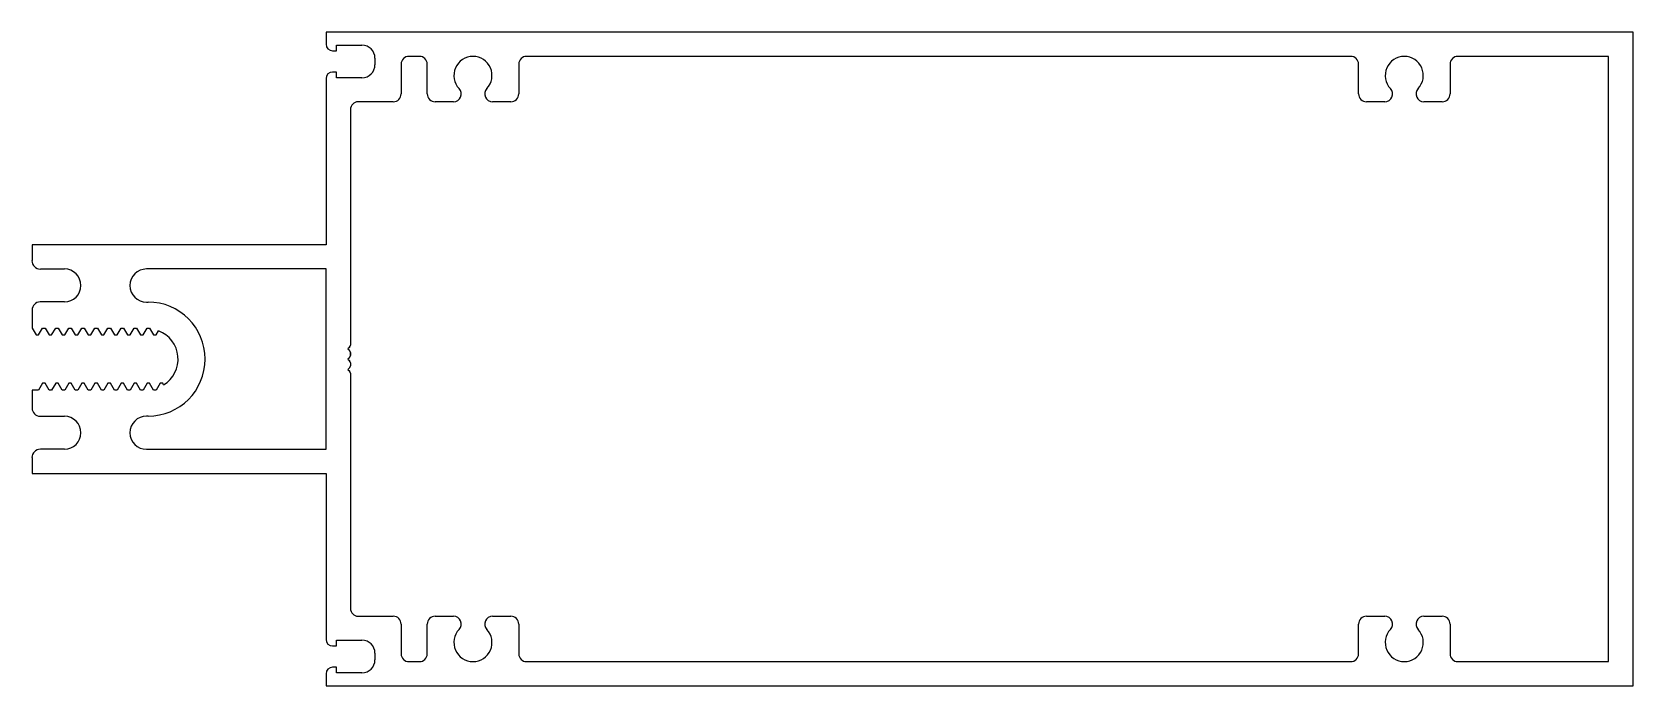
# Model space of a CAD drawing. Extents: x -81 to 75, y 2 to 65.
import ezdxf

# ---------------------------------------------------------------- set-up
doc = ezdxf.new("R2010")
doc.units = 0
doc.layers.get('0').update_dxf_attribs({"linetype": 'CONTINUOUS'})

msp = doc.modelspace()

# ---------------------------------------------------------------- linework, layer by layer
at = {"color": 7}
for p, q in [((74.77, 65), (-52.23, 65)), ((-52.23, 65), (-52.23, 63.81)), ((74.77, 1.5), (74.77, 65)), ((-51.6, 63.17), (-51.22, 63.17)), ((-51.22, 63.17), (-51.22, 63.73)), ((-51.22, 63.73), (-48.75, 63.73)), ((-47.48, 62.46), (-47.48, 61.83)), ((-43.16, 62.64), (-44.18, 62.64)), ((47.34, 62.64), (-32.75, 62.64)), ((72.4, 62.64), (57.75, 62.64)), ((72.4, 3.86), (72.4, 62.64)), ((-51.22, 61.11), (-51.6, 61.11)), ((-51.22, 60.56), (-51.22, 61.11)), ((-44.94, 61.88), (-44.94, 58.99)), ((-42.4, 58.99), (-42.4, 61.88)), ((-33.51, 61.88), (-33.51, 58.99)), ((48.1, 58.99), (48.1, 61.88)), ((56.99, 61.88), (56.99, 58.99)), ((-52.23, 60.48), (-52.23, 44.35)), ((-48.75, 60.56), (-51.22, 60.56)), ((-45.7, 58.23), (-49.11, 58.23)), ((-39.86, 58.23), (-41.64, 58.23)), ((-34.27, 58.23), (-36.05, 58.23)), ((50.64, 58.23), (48.86, 58.23)), ((56.23, 58.23), (54.45, 58.23)), ((-49.87, 57.47), (-49.87, 34.59)), ((-52.23, 44.35), (-80.81, 44.35)), ((-80.81, 44.35), (-80.81, 42.8)), ((-80, 41.99), (-77.66, 41.99)), ((-56.97, 41.99), (-69.68, 41.99)), ((-56.22, 41.99), (-56.97, 41.99)), ((-52.23, 41.99), (-56.22, 41.99)), ((-52.23, 24.49), (-52.23, 41.99)), ((-80.81, 38), (-80.81, 36.26)), ((-77.66, 38.79), (-80.02, 38.79)), ((-69.68, 38.77), (-69.53, 38.77)), ((-80.81, 36.26), (-80.42, 35.59)), ((-80.17, 35.59), (-79.78, 36.26)), ((-79.78, 36.26), (-79.54, 36.26)), ((-79.54, 36.26), (-79.15, 35.59)), ((-78.9, 35.59), (-78.51, 36.26)), ((-78.51, 36.26), (-78.27, 36.26)), ((-78.27, 36.26), (-77.88, 35.59)), ((-77.63, 35.59), (-77.24, 36.26)), ((-77.24, 36.26), (-77, 36.26)), ((-77, 36.26), (-76.61, 35.59)), ((-76.36, 35.59), (-75.97, 36.26)), ((-75.97, 36.26), (-75.73, 36.26)), ((-75.73, 36.26), (-75.34, 35.59)), ((-75.09, 35.59), (-74.7, 36.26)), ((-74.7, 36.26), (-74.46, 36.26)), ((-74.46, 36.26), (-74.07, 35.59)), ((-73.82, 35.59), (-73.43, 36.26)), ((-73.43, 36.26), (-73.19, 36.26)), ((-73.19, 36.26), (-72.8, 35.59)), ((-72.55, 35.59), (-72.16, 36.26)), ((-72.16, 36.26), (-71.92, 36.26)), ((-71.92, 36.26), (-71.53, 35.59)), ((-71.28, 35.59), (-70.89, 36.26)), ((-70.89, 36.26), (-70.65, 36.26)), ((-70.65, 36.26), (-70.26, 35.59)), ((-70.01, 35.59), (-69.62, 36.26)), ((-69.62, 36.26), (-69.38, 36.26)), ((-69.38, 36.26), (-68.99, 35.59)), ((-68.74, 35.59), (-68.52, 35.98)), ((-80.42, 35.59), (-80.17, 35.59)), ((-79.15, 35.59), (-78.9, 35.59)), ((-77.88, 35.59), (-77.63, 35.59)), ((-76.61, 35.59), (-76.36, 35.59)), ((-75.34, 35.59), (-75.09, 35.59)), ((-74.07, 35.59), (-73.82, 35.59)), ((-72.8, 35.59), (-72.55, 35.59)), ((-71.53, 35.59), (-71.28, 35.59)), ((-70.26, 35.59), (-70.01, 35.59)), ((-68.99, 35.59), (-68.74, 35.59)), ((-49.94, 34.41), (-50.12, 34.24)), ((-50.12, 34.23), (-49.94, 34.06)), ((-49.87, 34.59), (-49.87, 34.59)), ((-49.94, 33.41), (-50.12, 33.24)), ((-50.12, 33.23), (-49.94, 33.06)), ((-49.87, 33.88), (-49.87, 33.59)), ((-49.87, 33.59), (-49.87, 33.88)), ((-49.87, 33.88), (-49.87, 33.59)), ((-49.87, 33.59), (-49.87, 33.88)), ((-49.87, 33.88), (-49.87, 33.59)), ((-49.87, 32.88), (-49.87, 32.59)), ((-49.94, 32.41), (-50.12, 32.24)), ((-50.12, 32.23), (-49.94, 32.06)), ((-49.87, 31.88), (-49.87, 9.03)), ((-80.17, 30.21), (-80.81, 30.21)), ((-80.81, 30.21), (-80.81, 28.48)), ((-79.78, 30.89), (-80.17, 30.21)), ((-79.54, 30.89), (-79.78, 30.89)), ((-79.15, 30.21), (-79.54, 30.89)), ((-78.9, 30.21), (-79.15, 30.21)), ((-78.51, 30.89), (-78.9, 30.21)), ((-78.27, 30.89), (-78.51, 30.89)), ((-77.88, 30.21), (-78.27, 30.89)), ((-77.63, 30.21), (-77.88, 30.21)), ((-77.24, 30.89), (-77.63, 30.21)), ((-77, 30.89), (-77.24, 30.89)), ((-76.61, 30.21), (-77, 30.89)), ((-76.36, 30.21), (-76.61, 30.21)), ((-75.97, 30.89), (-76.36, 30.21)), ((-75.73, 30.89), (-75.97, 30.89)), ((-75.34, 30.21), (-75.73, 30.89)), ((-75.09, 30.21), (-75.34, 30.21)), ((-74.7, 30.89), (-75.09, 30.21)), ((-74.46, 30.89), (-74.7, 30.89)), ((-74.07, 30.21), (-74.46, 30.89)), ((-73.82, 30.21), (-74.07, 30.21)), ((-73.43, 30.89), (-73.82, 30.21)), ((-73.19, 30.89), (-73.43, 30.89)), ((-72.8, 30.21), (-73.19, 30.89)), ((-72.55, 30.21), (-72.8, 30.21)), ((-72.16, 30.89), (-72.55, 30.21)), ((-71.92, 30.89), (-72.16, 30.89)), ((-71.53, 30.21), (-71.92, 30.89)), ((-71.28, 30.21), (-71.53, 30.21)), ((-70.89, 30.89), (-71.28, 30.21)), ((-70.65, 30.89), (-70.89, 30.89)), ((-70.26, 30.21), (-70.65, 30.89)), ((-70.01, 30.21), (-70.26, 30.21)), ((-69.62, 30.89), (-70.01, 30.21)), ((-69.38, 30.89), (-69.62, 30.89)), ((-68.99, 30.21), (-69.38, 30.89)), ((-68.74, 30.21), (-68.99, 30.21)), ((-68.35, 30.89), (-68.74, 30.21)), ((-68.11, 30.89), (-68.35, 30.89)), ((-68.02, 30.74), (-68.11, 30.89)), ((-80.02, 27.69), (-77.66, 27.69)), ((-69.53, 27.7), (-69.68, 27.7)), ((-80.81, 23.67), (-80.81, 22.13)), ((-77.66, 24.49), (-80, 24.49)), ((-69.68, 24.49), (-52.23, 24.49)), ((-80.81, 22.13), (-52.23, 22.13)), ((-52.23, 22.13), (-52.23, 6.02)), ((-49.11, 8.27), (-45.7, 8.27)), ((-41.64, 8.27), (-39.86, 8.27)), ((-36.05, 8.27), (-34.27, 8.27)), ((48.86, 8.27), (50.64, 8.27)), ((54.45, 8.27), (56.23, 8.27)), ((-44.94, 7.51), (-44.94, 4.62)), ((-42.4, 4.62), (-42.4, 7.51)), ((-33.51, 7.51), (-33.51, 4.62)), ((48.1, 4.62), (48.1, 7.51)), ((56.99, 7.51), (56.99, 4.62)), ((-51.6, 5.39), (-51.22, 5.39)), ((-51.22, 5.39), (-51.22, 5.95)), ((-51.22, 5.95), (-48.75, 5.95)), ((-47.48, 4.68), (-47.48, 4.04)), ((-51.22, 3.33), (-51.6, 3.33)), ((-51.22, 2.77), (-51.22, 3.33)), ((-44.18, 3.86), (-43.16, 3.86)), ((-32.75, 3.86), (47.34, 3.86)), ((57.75, 3.86), (72.4, 3.86)), ((-52.23, 2.69), (-52.23, 1.5)), ((-48.75, 2.77), (-51.22, 2.77)), ((-52.23, 1.5), (74.77, 1.5))]:
    msp.add_line(p, q, dxfattribs=at)
for centre, radius, start, end in [((-51.6, 63.81), 0.635, 180, 270), ((-48.75, 62.46), 1.27, 360, 90), ((-44.18, 61.88), 0.76, 90, 180), ((-43.16, 61.88), 0.76, 0, 90), ((-37.96, 60.78), 1.85, 90, 223.268), ((-37.96, 60.78), 1.85, 316.732, 90), ((-32.75, 61.88), 0.76, 90, 180), ((47.34, 61.88), 0.76, 0, 90), ((52.54, 60.78), 1.85, 90, 223.268), ((52.54, 60.78), 1.85, 316.732, 90), ((57.75, 61.88), 0.76, 90, 180), ((-51.6, 60.48), 0.635, 90, 180), ((-48.75, 61.83), 1.27, 270, 0), ((-39.86, 58.99), 0.762, 270, 43.268), ((-36.05, 58.99), 0.762, 136.732, 270), ((50.64, 58.99), 0.762, 270, 43.268), ((54.45, 58.99), 0.762, 136.732, 270), ((-49.11, 57.47), 0.76, 90, 180), ((-45.7, 58.99), 0.76, 270, 0), ((-41.64, 58.99), 0.76, 180, 270), ((-34.27, 58.99), 0.76, 270, 0), ((48.86, 58.99), 0.76, 180, 270), ((56.23, 58.99), 0.76, 270, 0), ((-80, 42.8), 0.813, 180, 270), ((-77.66, 40.39), 1.6, 270, 90), ((-69.68, 40.38), 1.61, 90, 270), ((-80.02, 38), 0.787, 90, 180), ((-69.53, 33.24), 5.54, 0, 90), ((-69.53, 33.24), 2.92, 301.1201, 69.7133), ((-50.11, 34.24), 0.008, 135, 225), ((-50.12, 34.59), 0.25, 315, 360), ((-69.53, 33.24), 5.54, 270, 360), ((-50.11, 33.24), 0.008, 135, 225), ((-50.12, 33.88), 0.25, 0, 45), ((-50.12, 33.59), 0.25, 315, 0), ((-50.12, 32.88), 0.25, 360, 45), ((-50.11, 32.24), 0.008, 135, 225), ((-50.12, 32.59), 0.25, 315, 360), ((-50.12, 31.88), 0.25, 0, 45), ((-80.02, 28.48), 0.787, 180, 270), ((-77.66, 26.09), 1.6, 270, 90), ((-69.68, 26.09), 1.61, 90, 270), ((-80, 23.67), 0.813, 90, 180), ((-49.11, 9.03), 0.76, 180, 270), ((-45.7, 7.51), 0.76, 0, 90), ((-41.64, 7.51), 0.76, 90, 180), ((-39.86, 7.51), 0.762, 316.732, 90), ((-36.05, 7.51), 0.762, 90, 223.268), ((-34.27, 7.51), 0.76, 0, 90), ((48.86, 7.51), 0.76, 90, 180), ((50.64, 7.51), 0.762, 316.732, 90), ((54.45, 7.51), 0.762, 90, 223.268), ((56.23, 7.51), 0.76, 0, 90), ((-37.96, 5.72), 1.85, 136.732, 270), ((-37.96, 5.72), 1.85, 270, 43.268), ((52.54, 5.72), 1.85, 136.732, 270), ((52.54, 5.72), 1.85, 270, 43.268), ((-51.6, 6.02), 0.635, 180, 270), ((-48.75, 4.68), 1.27, 360, 90), ((-51.6, 2.69), 0.635, 90, 180), ((-48.75, 4.04), 1.27, 270, 0), ((-44.18, 4.62), 0.76, 180, 270), ((-43.16, 4.62), 0.76, 270, 360), ((-32.75, 4.62), 0.76, 180, 270), ((47.34, 4.62), 0.76, 270, 360), ((57.75, 4.62), 0.76, 180, 270)]:
    msp.add_arc(centre, radius, start, end, dxfattribs=at)

doc.saveas('drawing.dxf')
